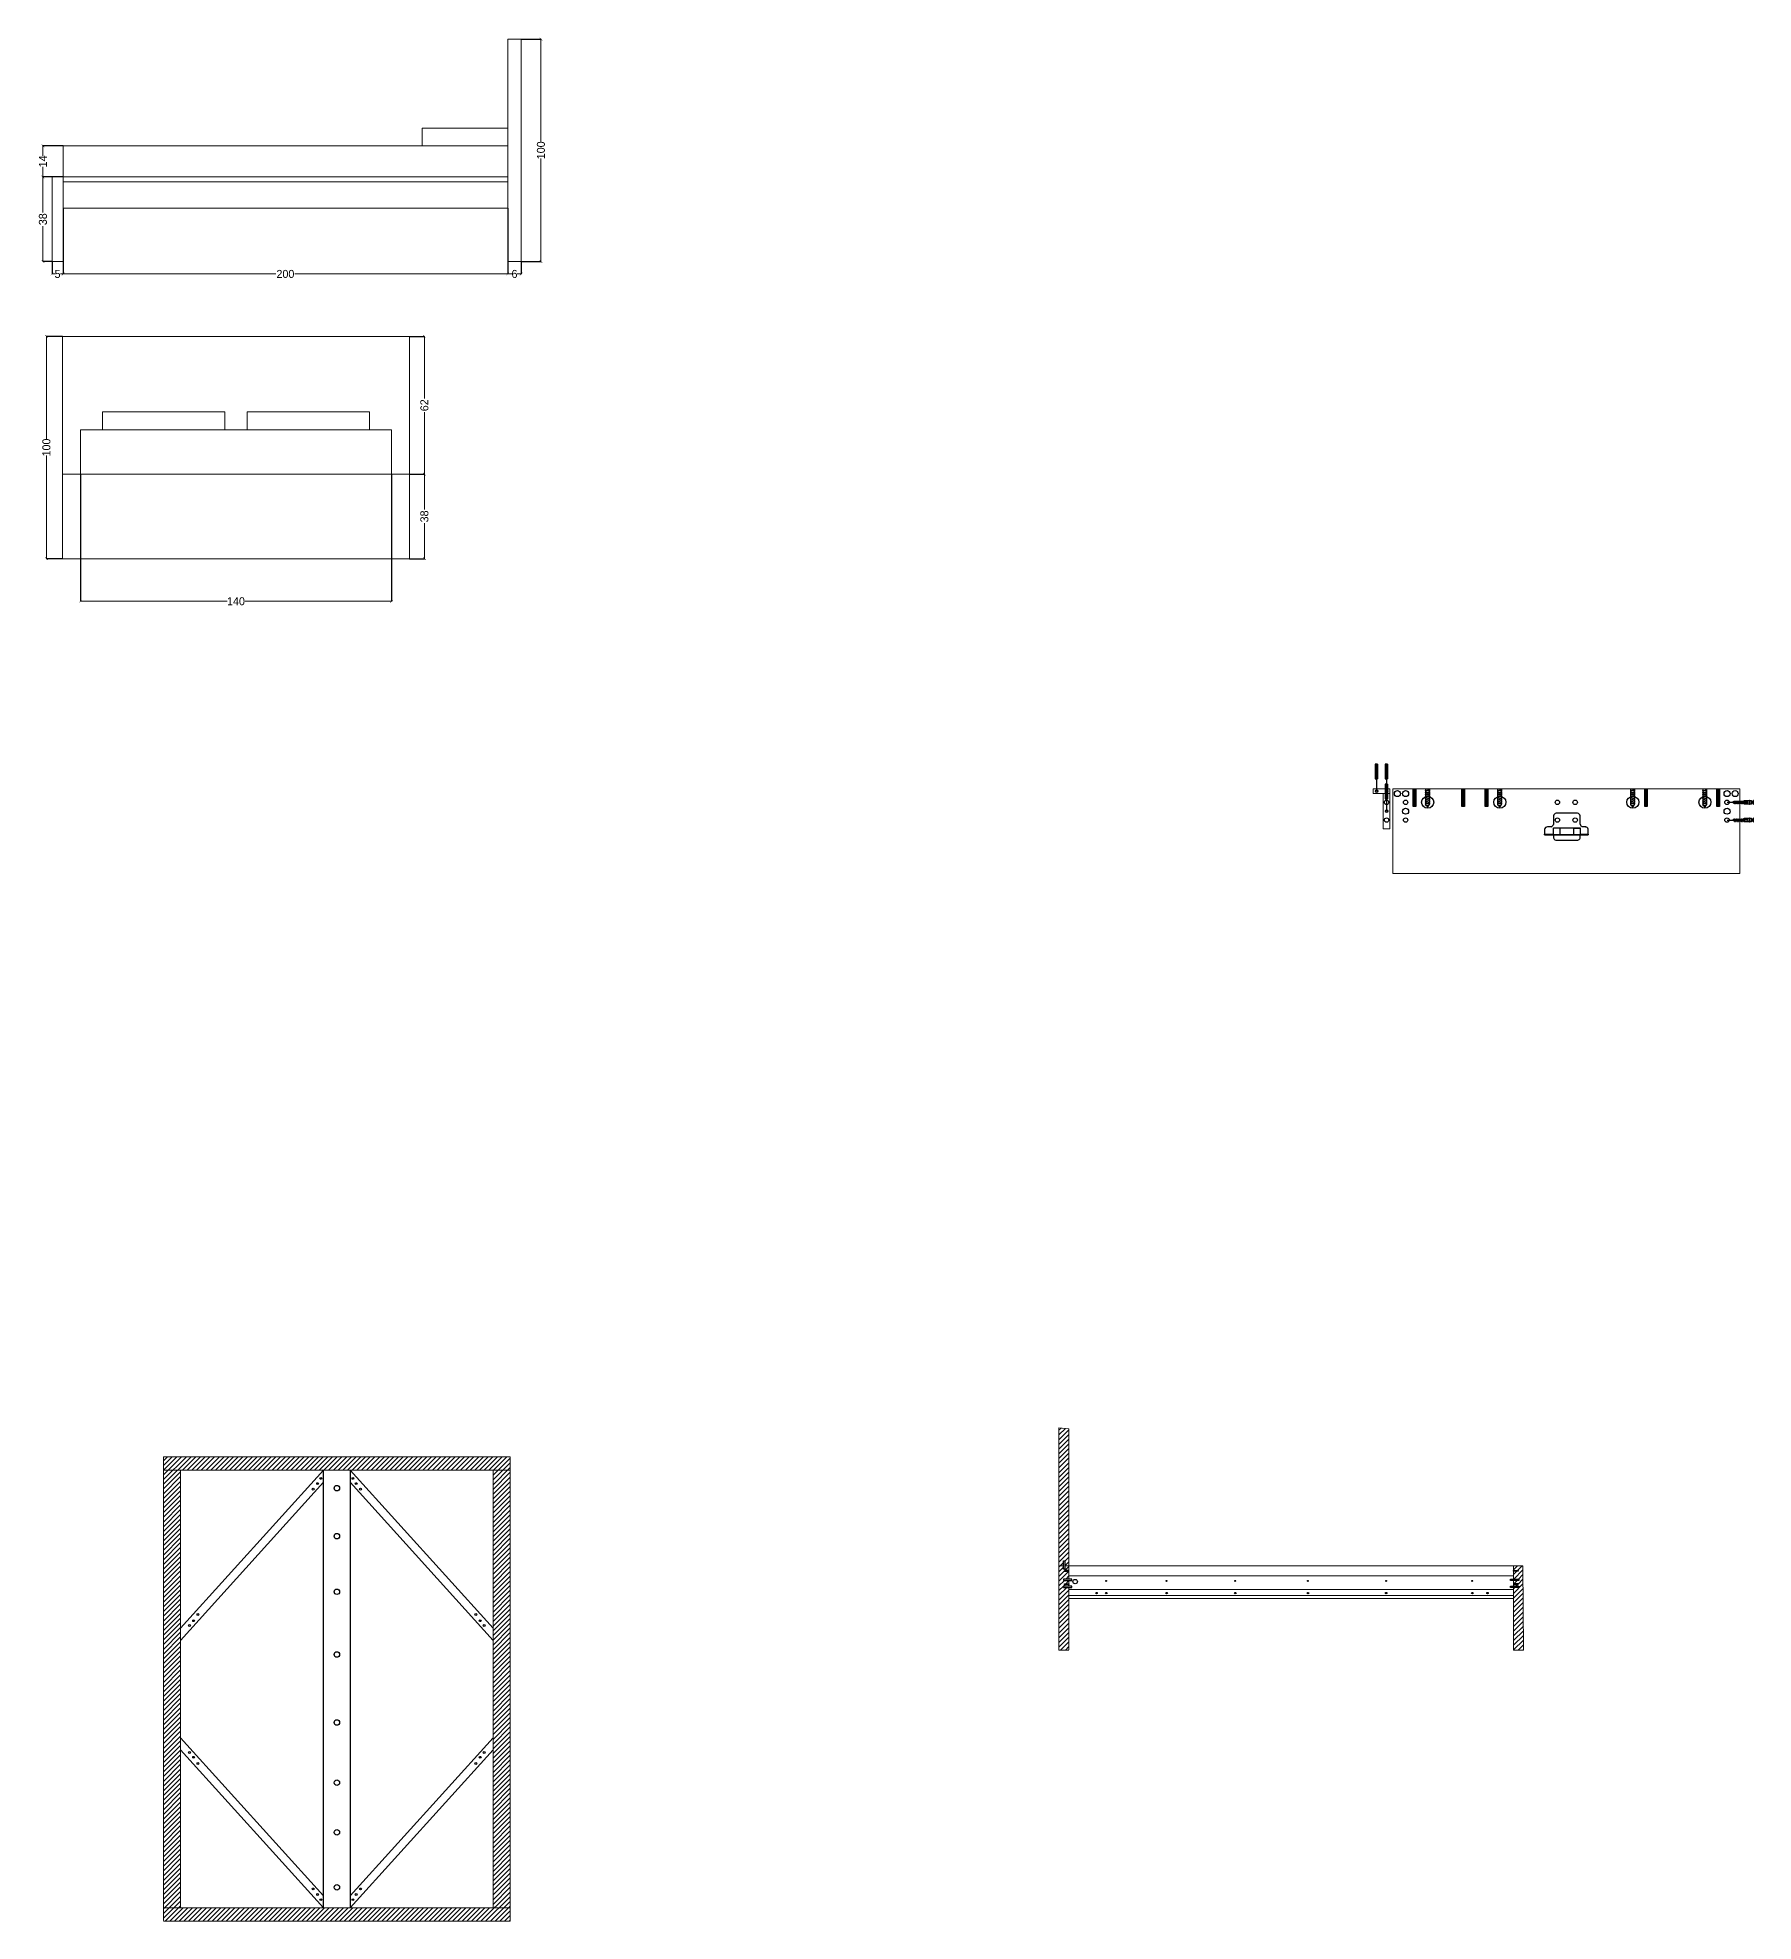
# Model space of a CAD drawing. Header units: inches. Extents: x 212 to 1886, y 195 to 1060.
# Drawn here: x 1114 to 1886, y 212 to 1060 of the extents above; entities that cross this region are included whole.
import ezdxf

# ---------------------------------------------------------------- set-up
doc = ezdxf.new("R2010")
doc.units = ezdxf.units.IN
doc.header["$MEASUREMENT"] = 0
doc.layers.get('DEFPOINTS').update_dxf_attribs({"color": 210})
for name, color, linetype, lineweight in [('A-FURN', 8, 'Continuous', 15), ('A-WALL-FULL', 7, 'Continuous', 18), ('Arredi', 3, 'Continuous', 30), ('G-ANNO-TEXT', 3, 'Continuous', 18), ('quota', 4, 'Continuous', 5)]:
    doc.layers.add(name, color=color, linetype=linetype, lineweight=lineweight)
doc.layers.get('0').off()
doc.dimstyles.new('quote', dxfattribs={"dimscale": 0.001, "dimtxt": 3600, "dimasz": 1200, "dimexe": 60, "dimexo": 40, "dimgap": 60, "dimtad": 0, "dimdec": 0, "dimzin": 0, "dimdsep": 46, "dimtxsty": 'Standard', "dimblk": 'ARCHTICK', "dimblk1": 'ARCHTICK', "dimblk2": 'ARCHTICK', "dimcen": 60, "dimclrd": 256, "dimclre": 256, "dimclrt": 256, "dimadec": 0, "dimazin": 0, "dimtfac": 1, "dimtdec": 0, "dimtmove": 1, "dimatfit": 3, "dimldrblk": 'ARCHTICK', "dimfxl": 1, "dimtolj": 1, "dimtzin": 0, "dimlwd": -1, "dimarcsym": 0})

# ---------------------------------------------------------------- blocks, each defined once
blk = doc.blocks.new('_ArchTick')
at = {"color": 0, "linetype": 'ByBlock', "const_width": 0.15}
blk.add_lwpolyline([(-0.5, -0.5), (0.5, 0.5)], dxfattribs=at)
blk = doc.blocks.new('*D41')
at = {"layer": 'DEFPOINTS', "color": 0, "transparency": 16777216}
for p in [(1133.09, 863.29), (1273.09, 863.29), (1273.09, 806.11)]:
    blk.add_point(p, dxfattribs=at)
at = {"layer": 'G-ANNO-TEXT', "lineweight": -2, "transparency": 16777216}
for p, q in [((1133.09, 863.25), (1133.09, 806.05)), ((1273.09, 863.25), (1273.09, 806.05))]:
    blk.add_line(p, q, dxfattribs=at)
at = {"layer": 'G-ANNO-TEXT', "transparency": 16777216}
for p, q in [((1133.09, 806.11), (1199.13, 806.11)), ((1273.09, 806.11), (1207.05, 806.11))]:
    blk.add_line(p, q, dxfattribs=at)
at = {"layer": 'G-ANNO-TEXT', "transparency": 16777216, "xscale": 1.2, "yscale": 1.2, "zscale": 1.2, "rotation": 180}
blk.add_blockref('_ArchTick', (1133.09, 806.11), dxfattribs=at)
at = {"layer": 'G-ANNO-TEXT', "transparency": 16777216, "xscale": 1.2, "yscale": 1.2, "zscale": 1.2}
blk.add_blockref('_ArchTick', (1273.09, 806.11), dxfattribs=at)
at = {"layer": 'G-ANNO-TEXT', "transparency": 16777216, "insert": (1203.09, 806.11), "char_height": 3.6, "attachment_point": 5}
blk.add_mtext('\\A1;140', dxfattribs=at)
blk = doc.blocks.new('*D45')
at = {"layer": 'DEFPOINTS', "color": 0, "transparency": 16777216}
for p in [(1120.32, 958.98), (1125.32, 958.98), (1125.32, 953.35)]:
    blk.add_point(p, dxfattribs=at)
at = {"layer": 'G-ANNO-TEXT', "lineweight": -2, "transparency": 16777216}
for p, q in [((1120.32, 958.94), (1120.32, 953.29)), ((1125.32, 958.94), (1125.32, 953.29))]:
    blk.add_line(p, q, dxfattribs=at)
at = {"layer": 'G-ANNO-TEXT', "transparency": 16777216}
for p, q in [((1120.32, 953.35), (1121.56, 953.35)), ((1125.32, 953.35), (1124.08, 953.35))]:
    blk.add_line(p, q, dxfattribs=at)
at = {"layer": 'G-ANNO-TEXT', "transparency": 16777216, "xscale": 1.2, "yscale": 1.2, "zscale": 1.2, "rotation": 180}
blk.add_blockref('_ArchTick', (1120.32, 953.35), dxfattribs=at)
at = {"layer": 'G-ANNO-TEXT', "transparency": 16777216, "xscale": 1.2, "yscale": 1.2, "zscale": 1.2}
blk.add_blockref('_ArchTick', (1125.32, 953.35), dxfattribs=at)
at = {"layer": 'G-ANNO-TEXT', "transparency": 16777216, "insert": (1122.82, 953.35), "char_height": 3.6, "attachment_point": 5}
blk.add_mtext('\\A1;5', dxfattribs=at)
blk = doc.blocks.new('*D46')
at = {"layer": 'DEFPOINTS', "color": 0, "transparency": 16777216}
for p in [(1125.32, 982.98), (1325.34, 982.98), (1325.34, 953.35)]:
    blk.add_point(p, dxfattribs=at)
at = {"layer": 'G-ANNO-TEXT', "lineweight": -2, "transparency": 16777216}
for p, q in [((1125.32, 982.94), (1125.32, 953.29)), ((1325.34, 982.94), (1325.34, 953.29))]:
    blk.add_line(p, q, dxfattribs=at)
at = {"layer": 'G-ANNO-TEXT', "transparency": 16777216}
for p, q in [((1125.32, 953.35), (1221.07, 953.35)), ((1325.34, 953.35), (1229.59, 953.35))]:
    blk.add_line(p, q, dxfattribs=at)
at = {"layer": 'G-ANNO-TEXT', "transparency": 16777216, "xscale": 1.2, "yscale": 1.2, "zscale": 1.2, "rotation": 180}
blk.add_blockref('_ArchTick', (1125.32, 953.35), dxfattribs=at)
at = {"layer": 'G-ANNO-TEXT', "transparency": 16777216, "xscale": 1.2, "yscale": 1.2, "zscale": 1.2}
blk.add_blockref('_ArchTick', (1325.34, 953.35), dxfattribs=at)
at = {"layer": 'G-ANNO-TEXT', "transparency": 16777216, "insert": (1225.33, 953.35), "char_height": 3.6, "attachment_point": 5}
blk.add_mtext('\\A1;200', dxfattribs=at)
blk = doc.blocks.new('*D47')
at = {"layer": 'DEFPOINTS', "color": 0, "transparency": 16777216}
for p in [(1325.34, 958.98), (1331.45, 958.98), (1331.45, 953.35)]:
    blk.add_point(p, dxfattribs=at)
at = {"layer": 'G-ANNO-TEXT', "lineweight": -2, "transparency": 16777216}
for p, q in [((1325.34, 958.94), (1325.34, 953.29)), ((1331.45, 958.94), (1331.45, 953.29))]:
    blk.add_line(p, q, dxfattribs=at)
at = {"layer": 'G-ANNO-TEXT', "transparency": 16777216}
for p, q in [((1325.34, 953.35), (1327.13, 953.35)), ((1331.45, 953.35), (1329.65, 953.35))]:
    blk.add_line(p, q, dxfattribs=at)
at = {"layer": 'G-ANNO-TEXT', "transparency": 16777216, "xscale": 1.2, "yscale": 1.2, "zscale": 1.2, "rotation": 180}
blk.add_blockref('_ArchTick', (1325.34, 953.35), dxfattribs=at)
at = {"layer": 'G-ANNO-TEXT', "transparency": 16777216, "xscale": 1.2, "yscale": 1.2, "zscale": 1.2}
blk.add_blockref('_ArchTick', (1331.45, 953.35), dxfattribs=at)
at = {"layer": 'G-ANNO-TEXT', "transparency": 16777216, "insert": (1328.39, 953.35), "char_height": 3.6, "attachment_point": 5}
blk.add_mtext('\\A1;6', dxfattribs=at)
blk = doc.blocks.new('*D60')
at = {"layer": 'DEFPOINTS', "color": 0, "transparency": 16777216}
for p in [(1281.09, 925.29), (1281.09, 863.29), (1287.86, 863.29)]:
    blk.add_point(p, dxfattribs=at)
at = {"layer": 'G-ANNO-TEXT', "lineweight": -2, "transparency": 16777216}
for p, q in [((1281.13, 925.29), (1287.92, 925.29)), ((1281.13, 863.29), (1287.92, 863.29))]:
    blk.add_line(p, q, dxfattribs=at)
at = {"layer": 'G-ANNO-TEXT', "transparency": 16777216}
for p, q in [((1287.86, 925.29), (1287.86, 897.35)), ((1287.86, 863.29), (1287.86, 891.23))]:
    blk.add_line(p, q, dxfattribs=at)
at = {"layer": 'G-ANNO-TEXT', "transparency": 16777216, "xscale": 1.2, "yscale": 1.2, "zscale": 1.2}
for p, rotation in [((1287.86, 925.29), 90), ((1287.86, 863.29), 270)]:
    blk.add_blockref('_ArchTick', p, dxfattribs=dict(at, rotation=rotation))
at = {"layer": 'G-ANNO-TEXT', "transparency": 16777216, "insert": (1287.86, 894.29), "char_height": 3.6, "attachment_point": 5, "rotation": 90}
blk.add_mtext('\\A1;62', dxfattribs=at)
blk = doc.blocks.new('*D61')
at = {"layer": 'DEFPOINTS', "color": 0, "transparency": 16777216}
for p in [(1281.09, 863.29), (1281.09, 825.29), (1287.86, 825.29)]:
    blk.add_point(p, dxfattribs=at)
at = {"layer": 'G-ANNO-TEXT', "lineweight": -2, "transparency": 16777216}
for p, q in [((1281.13, 863.29), (1287.92, 863.29)), ((1281.13, 825.29), (1287.92, 825.29))]:
    blk.add_line(p, q, dxfattribs=at)
at = {"layer": 'G-ANNO-TEXT', "transparency": 16777216}
for p, q in [((1287.86, 863.29), (1287.86, 847.35)), ((1287.86, 825.29), (1287.86, 841.23))]:
    blk.add_line(p, q, dxfattribs=at)
at = {"layer": 'G-ANNO-TEXT', "transparency": 16777216, "xscale": 1.2, "yscale": 1.2, "zscale": 1.2}
for p, rotation in [((1287.86, 863.29), 90), ((1287.86, 825.29), 270)]:
    blk.add_blockref('_ArchTick', p, dxfattribs=dict(at, rotation=rotation))
at = {"layer": 'G-ANNO-TEXT', "transparency": 16777216, "insert": (1287.86, 844.29), "char_height": 3.6, "attachment_point": 5, "rotation": 90}
blk.add_mtext('\\A1;38', dxfattribs=at)
blk = doc.blocks.new('*D62')
at = {"layer": 'DEFPOINTS', "color": 0, "transparency": 16777216}
for p in [(1331.45, 1058.98), (1331.45, 958.98), (1340.28, 958.98)]:
    blk.add_point(p, dxfattribs=at)
at = {"layer": 'G-ANNO-TEXT', "lineweight": -2, "transparency": 16777216}
for p, q in [((1331.49, 1058.98), (1340.34, 1058.98)), ((1331.49, 958.98), (1340.34, 958.98))]:
    blk.add_line(p, q, dxfattribs=at)
at = {"layer": 'G-ANNO-TEXT', "transparency": 16777216}
for p, q in [((1340.28, 1058.98), (1340.28, 1012.64)), ((1340.28, 958.98), (1340.28, 1005.32))]:
    blk.add_line(p, q, dxfattribs=at)
at = {"layer": 'G-ANNO-TEXT', "transparency": 16777216, "xscale": 1.2, "yscale": 1.2, "zscale": 1.2}
for p, rotation in [((1340.28, 1058.98), 90), ((1340.28, 958.98), 270)]:
    blk.add_blockref('_ArchTick', p, dxfattribs=dict(at, rotation=rotation))
at = {"layer": 'G-ANNO-TEXT', "transparency": 16777216, "insert": (1340.28, 1008.98), "char_height": 3.6, "attachment_point": 5, "rotation": 90}
blk.add_mtext('\\A1;100', dxfattribs=at)
blk = doc.blocks.new('*D63')
at = {"layer": 'DEFPOINTS', "color": 0, "transparency": 16777216}
for p in [(1125.09, 925.29), (1117.81, 825.29), (1125.09, 825.29)]:
    blk.add_point(p, dxfattribs=at)
at = {"layer": 'G-ANNO-TEXT', "lineweight": -2, "transparency": 16777216}
for p, q in [((1125.05, 925.29), (1117.75, 925.29)), ((1125.05, 825.29), (1117.75, 825.29))]:
    blk.add_line(p, q, dxfattribs=at)
at = {"layer": 'G-ANNO-TEXT', "transparency": 16777216}
for p, q in [((1117.81, 925.29), (1117.81, 878.95)), ((1117.81, 825.29), (1117.81, 871.63))]:
    blk.add_line(p, q, dxfattribs=at)
at = {"layer": 'G-ANNO-TEXT', "transparency": 16777216, "xscale": 1.2, "yscale": 1.2, "zscale": 1.2}
for p, rotation in [((1117.81, 925.29), 90), ((1117.81, 825.29), 270)]:
    blk.add_blockref('_ArchTick', p, dxfattribs=dict(at, rotation=rotation))
at = {"layer": 'G-ANNO-TEXT', "transparency": 16777216, "insert": (1117.81, 875.29), "char_height": 3.6, "attachment_point": 5, "rotation": 90}
blk.add_mtext('\\A1;100', dxfattribs=at)
blk = doc.blocks.new('*D64')
at = {"layer": 'DEFPOINTS', "color": 0, "transparency": 16777216}
for p in [(1120.32, 996.98), (1116.23, 958.98), (1120.32, 958.98)]:
    blk.add_point(p, dxfattribs=at)
at = {"layer": 'G-ANNO-TEXT', "lineweight": -2, "transparency": 16777216}
for p, q in [((1120.28, 996.98), (1116.17, 996.98)), ((1120.28, 958.98), (1116.17, 958.98))]:
    blk.add_line(p, q, dxfattribs=at)
at = {"layer": 'G-ANNO-TEXT', "transparency": 16777216}
for p, q in [((1116.23, 996.98), (1116.23, 981.04)), ((1116.23, 958.98), (1116.23, 974.92))]:
    blk.add_line(p, q, dxfattribs=at)
at = {"layer": 'G-ANNO-TEXT', "transparency": 16777216, "xscale": 1.2, "yscale": 1.2, "zscale": 1.2}
for p, rotation in [((1116.23, 996.98), 90), ((1116.23, 958.98), 270)]:
    blk.add_blockref('_ArchTick', p, dxfattribs=dict(at, rotation=rotation))
at = {"layer": 'G-ANNO-TEXT', "transparency": 16777216, "insert": (1116.23, 977.98), "char_height": 3.6, "attachment_point": 5, "rotation": 90}
blk.add_mtext('\\A1;38', dxfattribs=at)
blk = doc.blocks.new('*D65')
at = {"layer": 'DEFPOINTS', "color": 0, "transparency": 16777216}
for p in [(1125.32, 1010.98), (1116.23, 996.98), (1125.32, 996.98)]:
    blk.add_point(p, dxfattribs=at)
at = {"layer": 'G-ANNO-TEXT', "lineweight": -2, "transparency": 16777216}
for p, q in [((1125.28, 1010.98), (1116.17, 1010.98)), ((1125.28, 996.98), (1116.17, 996.98))]:
    blk.add_line(p, q, dxfattribs=at)
at = {"layer": 'G-ANNO-TEXT', "transparency": 16777216}
for p, q in [((1116.23, 1010.98), (1116.23, 1006.44)), ((1116.23, 996.98), (1116.23, 1001.52))]:
    blk.add_line(p, q, dxfattribs=at)
at = {"layer": 'G-ANNO-TEXT', "transparency": 16777216, "xscale": 1.2, "yscale": 1.2, "zscale": 1.2}
for p, rotation in [((1116.23, 1010.98), 90), ((1116.23, 996.98), 270)]:
    blk.add_blockref('_ArchTick', p, dxfattribs=dict(at, rotation=rotation))
at = {"layer": 'G-ANNO-TEXT', "transparency": 16777216, "insert": (1116.23, 1003.98), "char_height": 3.6, "attachment_point": 5, "rotation": 90}
blk.add_mtext('\\A1;14', dxfattribs=at)

msp = doc.modelspace()

# ---------------------------------------------------------------- hatches: boundary and pattern name
at = {"layer": 'quota'}
h = msp.add_hatch(dxfattribs=at)
h.set_pattern_fill('ANSI31', color=256, scale=12)
h.set_pattern_definition([(45, (106.6826, 146.0185), (-1.0606602, 1.0606602), [])])
h.paths.add_polyline_path([(1577.85, 433.87), (1573.35, 434.28), (1573.35, 372.28), (1575.37, 372.28), (1575.37, 374.5), (1576, 374.5), (1576, 372.28), (1577.85, 372.28)])
h.paths.add_polyline_path([(1577.85, 361.54), (1577.85, 362.53), (1575.39, 362.53), (1575.39, 363.15), (1577.85, 363.15), (1577.85, 363.88), (1575.79, 363.88), (1575.79, 364.18), (1577.85, 364.18), (1577.85, 365.68), (1575.41, 365.68), (1575.41, 366.3), (1577.85, 366.3), (1577.85, 369.83), (1575.8, 369.83), (1575.84, 370.13), (1577.85, 370.13), (1577.85, 372.28), (1576, 372.28), (1576, 370.78), (1575.37, 370.78), (1575.37, 372.28), (1573.35, 372.28), (1573.35, 334.28), (1577.85, 334.28)])
h.paths.add_polyline_path([(1782.04, 372.28), (1777.85, 372.28), (1777.85, 370.13), (1779.89, 370.13), (1779.9, 369.83), (1777.85, 369.83), (1777.85, 366.3), (1780.27, 366.3), (1780.27, 365.68), (1777.85, 365.68), (1777.85, 364.18), (1779.9, 364.18), (1779.9, 363.88), (1777.85, 363.88), (1777.85, 363.15), (1780.27, 363.15), (1780.27, 362.53), (1777.85, 362.53), (1777.85, 334.28), (1782.35, 334.28)])
h = msp.add_hatch(dxfattribs=at)
h.set_pattern_fill('ANSI31', color=256, scale=12)
h.paths.add_polyline_path([(1178.16, 415.33), (1170.48, 415.33), (1170.48, 218.33), (1178.16, 218.33)])
h.paths.add_polyline_path([(1326.48, 421.33), (1170.48, 421.33), (1170.48, 415.33), (1326.48, 415.33)])
h.paths.add_polyline_path([(1326.48, 415.33), (1318.79, 415.33), (1318.79, 218.33), (1326.48, 218.33)])
h.paths.add_polyline_path([(1326.48, 218.33), (1170.48, 218.33), (1170.48, 212.33), (1326.48, 212.33)])

# ---------------------------------------------------------------- linework, layer by layer
at = {"layer": 'A-FURN'}
for p, q in [((1325.34, 958.98), (1325.34, 1058.98)), ((1325.34, 1058.98), (1331.45, 1058.98)), ((1331.45, 1058.98), (1331.45, 958.98)), ((1325.42, 1018.98), (1286.92, 1018.98)), ((1286.92, 1018.98), (1286.92, 1010.98)), ((1325.42, 1018.98), (1325.42, 1018.98)), ((1325.45, 1018.98), (1325.45, 1018.98)), ((1125.32, 996.98), (1125.32, 1010.98)), ((1125.32, 1010.98), (1325.32, 1010.98)), ((1120.32, 996.98), (1120.32, 958.98)), ((1120.32, 996.98), (1128.42, 996.98)), ((1120.32, 996.98), (1125.32, 996.98)), ((1125.32, 996.98), (1125.32, 958.98)), ((1125.32, 996.98), (1125.32, 982.98)), ((1125.32, 996.98), (1125.32, 996.96)), ((1125.32, 996.96), (1125.32, 996.76)), ((1125.32, 996.76), (1125.32, 994.76)), ((1125.32, 994.76), (1325.32, 994.76)), ((1325.32, 996.98), (1128.42, 996.98)), ((1125.32, 982.98), (1325.32, 982.98)), ((1120.32, 958.98), (1125.32, 958.98)), ((1325.34, 958.98), (1331.45, 958.98)), ((1125.09, 825.29), (1125.09, 925.29)), ((1125.09, 925.29), (1281.09, 925.29)), ((1281.09, 925.29), (1281.09, 825.29)), ((1143.09, 883.29), (1143.09, 891.29)), ((1143.09, 891.29), (1198.09, 891.29)), ((1198.09, 891.29), (1198.09, 883.29)), ((1208.09, 891.29), (1208.09, 883.29)), ((1208.09, 891.29), (1263.09, 891.29)), ((1263.09, 883.29), (1263.09, 891.29)), ((1133.09, 863.29), (1133.09, 883.29)), ((1133.09, 883.29), (1273.09, 883.29)), ((1273.09, 883.29), (1273.09, 863.29)), ((1125.09, 863.29), (1281.09, 863.29)), ((1281.09, 825.29), (1125.09, 825.29))]:
    msp.add_line(p, q, dxfattribs=at)
at = {"layer": 'A-WALL-FULL'}
for p, q in [((1714.73, 719.7), (1714.73, 721.7)), ((1714.73, 721.7), (1722.23, 721.7)), ((1714.73, 721.7), (1714.73, 720.7)), ((1722.23, 721.7), (1722.23, 703.7)), ((1722.23, 721.7), (1722.23, 720.7)), ((1723.59, 721.7), (1879.59, 721.7)), ((1723.59, 721.7), (1723.59, 683.7)), ((1879.59, 721.7), (1879.59, 683.7)), ((1719.23, 719.7), (1714.73, 719.7)), ((1719.23, 703.7), (1719.23, 719.7)), ((1719.23, 719.7), (1722.23, 719.7)), ((1722.23, 703.7), (1719.23, 703.7)), ((1722.23, 703.7), (1720.73, 703.7)), ((1879.59, 683.7), (1723.59, 683.7)), ((1573.35, 334.28), (1573.35, 434.28)), ((1573.35, 434.28), (1577.85, 433.87)), ((1577.85, 433.87), (1577.85, 367.78)), ((1170.48, 421.33), (1326.48, 421.33)), ((1170.48, 212.72), (1170.48, 421.33)), ((1170.48, 421.33), (1170.48, 415.33)), ((1170.48, 415.33), (1326.48, 415.33)), ((1178.16, 415.33), (1178.16, 218.33)), ((1318.79, 218.76), (1318.79, 415.33)), ((1326.48, 421.33), (1326.48, 212.33)), ((1575.37, 372.28), (1573.35, 372.28)), ((1577.85, 372.28), (1576, 372.28)), ((1777.85, 372.28), (1782.04, 372.28)), ((1777.85, 366.3), (1777.85, 372.28)), ((1777.85, 363.15), (1777.85, 365.68)), ((1782.04, 372.28), (1782.35, 334.28)), ((1577.85, 361.54), (1577.85, 334.42)), ((1777.85, 334.28), (1777.85, 362.53)), ((1577.71, 334.28), (1573.35, 334.28)), ((1782.35, 334.28), (1777.85, 334.28)), ((1326.32, 218.33), (1170.48, 218.33)), ((1326.48, 212.33), (1170.48, 212.33))]:
    msp.add_line(p, q, dxfattribs=at)
at = {"layer": 'A-WALL-FULL', "color": 0}
for points in [[(1577.85, 367.78), (1777.85, 367.78), (1777.85, 372.28), (1577.85, 372.28)], [(1777.85, 357.48), (1577.85, 357.48), (1577.85, 361.54), (1777.85, 361.54)], [(1777.85, 357.48), (1577.85, 357.48), (1577.85, 358.84), (1777.85, 358.84)]]:
    msp.add_lwpolyline(points, close=True, dxfattribs=at)
for points in [[(1577.85, 366.3), (1577.85, 372.28), (1777.85, 372.28), (1777.85, 366.3)], [(1577.85, 363.15), (1577.85, 365.68)], [(1777.85, 365.68), (1777.85, 363.15)], [(1777.85, 362.53), (1777.85, 357.48), (1577.85, 357.48), (1577.85, 362.53)]]:
    msp.add_lwpolyline(points, dxfattribs=at)
at = {"layer": 'Arredi', "color": 2}
for p, q in [((1715.61, 732.83), (1715.61, 726.25)), ((1715.83, 732.83), (1715.83, 726.25)), ((1716.01, 732.83), (1716.01, 726.25)), ((1716.17, 732.83), (1716.17, 726.25)), ((1716.36, 732.83), (1716.36, 726.25)), ((1716.59, 732.83), (1716.59, 726.25)), ((1721.09, 732.89), (1720.11, 732.89)), ((1720.11, 732.89), (1720.11, 726.31)), ((1720.11, 732.89), (1720.11, 726.31)), ((1720.33, 732.89), (1720.33, 726.31)), ((1720.51, 732.89), (1720.51, 726.31)), ((1720.67, 732.89), (1720.67, 726.31)), ((1720.86, 732.89), (1720.86, 726.31)), ((1721.09, 726.31), (1721.09, 732.89)), ((1721.09, 732.89), (1721.09, 726.31)), ((1716.23, 726.17), (1716.23, 720.7)), ((1720.11, 726.31), (1721.09, 726.31)), ((1720.11, 723.83), (1720.11, 717.25)), ((1720.33, 723.83), (1720.33, 717.25)), ((1720.51, 723.83), (1720.51, 717.25)), ((1720.67, 723.83), (1720.67, 717.25)), ((1720.73, 726.31), (1720.73, 720.7)), ((1720.86, 723.83), (1720.86, 717.25)), ((1721.09, 723.83), (1721.09, 717.25)), ((1732.69, 713.75), (1732.69, 721.7)), ((1732.69, 721.7), (1733.87, 721.7)), ((1732.69, 721.7), (1732.69, 713.75)), ((1732.98, 721.7), (1732.98, 713.75)), ((1733.2, 721.7), (1733.2, 713.75)), ((1733.4, 721.7), (1733.4, 713.75)), ((1733.61, 721.7), (1733.61, 713.75)), ((1733.87, 721.7), (1733.87, 713.75)), ((1733.87, 721.7), (1733.87, 713.75)), ((1754.59, 713.75), (1754.59, 721.7)), ((1754.59, 721.7), (1755.77, 721.7)), ((1754.59, 721.7), (1754.59, 713.75)), ((1754.87, 721.7), (1754.87, 713.75)), ((1755.09, 721.7), (1755.09, 713.75)), ((1755.29, 721.7), (1755.29, 713.75)), ((1755.51, 721.7), (1755.51, 713.75)), ((1755.77, 721.7), (1755.77, 713.75)), ((1755.77, 721.7), (1755.77, 713.75)), ((1765.15, 713.75), (1765.15, 721.7)), ((1765.15, 721.7), (1766.32, 721.7)), ((1765.15, 721.7), (1765.15, 713.75)), ((1765.43, 721.7), (1765.43, 713.75)), ((1765.65, 721.7), (1765.65, 713.75)), ((1765.85, 721.7), (1765.85, 713.75)), ((1766.07, 721.7), (1766.07, 713.75)), ((1766.32, 721.7), (1766.32, 713.75)), ((1766.32, 721.7), (1766.32, 713.75)), ((1836.86, 713.75), (1836.86, 721.7)), ((1836.86, 721.7), (1838.04, 721.7)), ((1836.86, 721.7), (1836.86, 713.75)), ((1837.15, 721.7), (1837.15, 713.75)), ((1837.37, 721.7), (1837.37, 713.75)), ((1837.57, 721.7), (1837.57, 713.75)), ((1837.78, 721.7), (1837.78, 713.75)), ((1838.04, 721.7), (1838.04, 713.75)), ((1838.04, 721.7), (1838.04, 713.75)), ((1869.32, 713.75), (1869.32, 721.7)), ((1869.32, 721.7), (1870.49, 721.7)), ((1869.32, 721.7), (1869.32, 713.75)), ((1869.6, 721.7), (1869.6, 713.75)), ((1869.82, 721.7), (1869.82, 713.75)), ((1870.02, 721.7), (1870.02, 713.75)), ((1870.24, 721.7), (1870.24, 713.75)), ((1870.49, 721.7), (1870.49, 713.75)), ((1870.49, 721.7), (1870.49, 713.75)), ((1720.73, 717.17), (1720.73, 711.7)), ((1733.87, 713.75), (1732.69, 713.75)), ((1755.77, 713.75), (1754.59, 713.75)), ((1766.32, 713.75), (1765.15, 713.75)), ((1838.04, 713.75), (1836.86, 713.75)), ((1870.49, 713.75), (1869.32, 713.75)), ((1873.91, 715.7), (1876.4, 715.7)), ((1873.91, 707.7), (1876.4, 707.7)), ((1242.45, 415.33), (1178.16, 344.15)), ((1242.45, 218.33), (1242.45, 415.33)), ((1254.51, 415.33), (1254.51, 218.33)), ((1254.51, 415.33), (1318.79, 344.15)), ((1242.45, 409.92), (1178.16, 338.72)), ((1254.51, 409.92), (1318.79, 338.72)), ((1575.37, 374.5), (1576, 374.5)), ((1575.37, 370.78), (1575.37, 374.5)), ((1576, 374.5), (1576, 370.78)), ((1576, 370.78), (1575.37, 370.78)), ((1575.41, 366.27), (1575.41, 365.68)), ((1575.41, 365.68), (1579.12, 365.68)), ((1579.12, 366.3), (1575.44, 366.3)), ((1575.84, 370.13), (1575.8, 369.83)), ((1575.8, 369.83), (1577.85, 369.83)), ((1577.85, 370.13), (1575.84, 370.13)), ((1579.12, 365.68), (1579.12, 366.3)), ((1776.54, 365.68), (1776.54, 366.3)), ((1776.54, 366.3), (1780.27, 366.3)), ((1780.27, 365.68), (1776.54, 365.68)), ((1777.85, 370.13), (1779.89, 370.13)), ((1779.9, 369.83), (1777.87, 369.83)), ((1779.89, 370.13), (1779.9, 369.83)), ((1780.27, 366.3), (1780.27, 365.68)), ((1575.39, 363.15), (1575.39, 362.53)), ((1579.1, 363.15), (1575.39, 363.15)), ((1575.39, 362.53), (1579.1, 362.53)), ((1575.79, 364.18), (1577.84, 364.18)), ((1575.79, 363.88), (1575.79, 364.18)), ((1577.84, 363.88), (1575.79, 363.88)), ((1579.1, 362.53), (1579.1, 363.15)), ((1776.54, 362.53), (1776.54, 363.15)), ((1776.54, 363.15), (1780.27, 363.15)), ((1780.27, 362.53), (1776.54, 362.53)), ((1779.9, 364.18), (1777.85, 364.18)), ((1777.85, 363.88), (1779.9, 363.88)), ((1779.9, 363.88), (1779.9, 364.18)), ((1780.27, 363.15), (1780.27, 362.53)), ((1242.45, 223.74), (1178.16, 294.94)), ((1242.45, 218.33), (1178.16, 289.51)), ((1254.51, 223.74), (1318.79, 294.94)), ((1254.51, 218.33), (1318.79, 289.51))]:
    msp.add_line(p, q, dxfattribs=at)
at = {"layer": 'Arredi', "color": 2, "linetype": 'Continuous'}
for p, q in [((1738.3, 720.86), (1738.3, 721.04)), ((1740.05, 721.49), (1740.05, 721.7)), ((1740.05, 720.4), (1740.05, 720.68)), ((1770.75, 720.86), (1770.75, 721.04)), ((1772.51, 721.49), (1772.51, 721.7)), ((1772.51, 720.4), (1772.51, 720.68)), ((1830.59, 720.86), (1830.59, 721.04)), ((1832.34, 721.49), (1832.34, 721.7)), ((1832.34, 720.4), (1832.34, 720.68)), ((1863.04, 720.86), (1863.04, 721.04)), ((1863.13, 721.03), (1863.13, 721.7)), ((1864.71, 721.7), (1864.71, 721.67)), ((1864.8, 721.49), (1864.8, 721.7)), ((1864.8, 720.4), (1864.8, 720.68)), ((1738.3, 719.93), (1738.3, 720.11)), ((1738.3, 719.06), (1738.3, 719.24)), ((1738.3, 718.07), (1738.3, 718.25)), ((1738.3, 717.2), (1738.3, 717.37)), ((1738.3, 716.21), (1738.3, 716.38)), ((1738.3, 715.37), (1738.3, 715.53)), ((1738.3, 714.37), (1738.3, 714.54)), ((1738.39, 714.75), (1738.53, 714.48)), ((1738.64, 714.28), (1739.13, 713.36)), ((1739.13, 713.36), (1739.79, 714.45)), ((1740.05, 719.53), (1740.05, 719.81)), ((1740.05, 718.58), (1740.05, 718.87)), ((1740.05, 717.51), (1740.05, 717.78)), ((1740.05, 716.56), (1740.05, 716.83)), ((1740.05, 715.57), (1740.05, 715.82)), ((1740.05, 714.61), (1740.05, 714.87)), ((1770.75, 719.93), (1770.75, 720.11)), ((1770.75, 719.06), (1770.75, 719.24)), ((1770.75, 718.07), (1770.75, 718.25)), ((1770.75, 717.2), (1770.75, 717.37)), ((1770.75, 716.21), (1770.75, 716.38)), ((1770.75, 715.37), (1770.75, 715.53)), ((1770.75, 714.37), (1770.75, 714.54)), ((1770.84, 714.75), (1770.99, 714.48)), ((1771.09, 714.28), (1771.58, 713.36)), ((1771.58, 713.36), (1772.24, 714.45)), ((1772.51, 719.53), (1772.51, 719.81)), ((1772.51, 718.58), (1772.51, 718.87)), ((1772.51, 717.51), (1772.51, 717.78)), ((1772.51, 716.56), (1772.51, 716.83)), ((1772.51, 715.57), (1772.51, 715.82)), ((1772.51, 714.61), (1772.51, 714.87)), ((1830.59, 719.93), (1830.59, 720.11)), ((1830.59, 719.06), (1830.59, 719.24)), ((1830.59, 718.07), (1830.59, 718.25)), ((1830.59, 717.2), (1830.59, 717.37)), ((1830.59, 716.21), (1830.59, 716.38)), ((1830.59, 715.37), (1830.59, 715.53)), ((1830.59, 714.37), (1830.59, 714.54)), ((1830.68, 714.75), (1830.82, 714.48)), ((1830.93, 714.28), (1831.41, 713.36)), ((1831.41, 713.36), (1832.08, 714.45)), ((1832.34, 719.53), (1832.34, 719.81)), ((1832.34, 718.58), (1832.34, 718.87)), ((1832.34, 717.51), (1832.34, 717.78)), ((1832.34, 716.56), (1832.34, 716.83)), ((1832.34, 715.57), (1832.34, 715.82)), ((1832.34, 714.61), (1832.34, 714.87)), ((1863.04, 719.93), (1863.04, 720.11)), ((1863.04, 719.06), (1863.04, 719.24)), ((1863.04, 718.07), (1863.04, 718.25)), ((1863.04, 717.2), (1863.04, 717.37)), ((1863.04, 716.21), (1863.04, 716.38)), ((1863.04, 715.37), (1863.04, 715.53)), ((1863.04, 714.37), (1863.04, 714.54)), ((1863.13, 714.75), (1863.27, 714.48)), ((1863.38, 714.28), (1863.87, 713.36)), ((1863.87, 713.36), (1864.53, 714.45)), ((1864.8, 719.53), (1864.8, 719.81)), ((1864.8, 718.58), (1864.8, 718.87)), ((1864.8, 717.51), (1864.8, 717.78)), ((1864.8, 716.56), (1864.8, 716.83)), ((1864.8, 715.57), (1864.8, 715.82)), ((1864.8, 714.61), (1864.8, 714.87)), ((1876.97, 716), (1876.4, 715.7)), ((1876.4, 715.7), (1877.07, 715.29)), ((1877.03, 716.21), (1877.13, 716.21)), ((1877.26, 716.15), (1877.09, 716.07)), ((1877.17, 715.13), (1877.33, 715.13)), ((1877.64, 716.21), (1877.74, 716.21)), ((1877.76, 715.13), (1877.92, 715.13)), ((1878.16, 716.21), (1878.27, 716.21)), ((1878.38, 715.13), (1878.54, 715.13)), ((1878.77, 716.21), (1878.88, 716.21)), ((1878.97, 715.13), (1879.13, 715.13)), ((1879.31, 716.21), (1879.42, 716.21)), ((1879.63, 715.13), (1879.8, 715.13)), ((1879.92, 716.21), (1880.03, 716.21)), ((1880.21, 715.13), (1880.38, 715.13)), ((1880.46, 716.21), (1880.57, 716.21)), ((1880.75, 715.13), (1880.92, 715.13)), ((1881.03, 716.21), (1881.14, 716.21)), ((1881.42, 715.13), (1881.55, 715.13)), ((1881.55, 715.03), (1881.55, 715.03)), ((1876.97, 708), (1876.4, 707.7)), ((1876.4, 707.7), (1877.07, 707.29)), ((1877.03, 708.21), (1877.13, 708.21)), ((1877.26, 708.15), (1877.09, 708.07)), ((1877.17, 707.13), (1877.33, 707.13)), ((1877.64, 708.21), (1877.74, 708.21)), ((1877.76, 707.13), (1877.92, 707.13)), ((1878.16, 708.21), (1878.27, 708.21)), ((1878.38, 707.13), (1878.54, 707.13)), ((1878.77, 708.21), (1878.88, 708.21)), ((1878.97, 707.13), (1879.13, 707.13)), ((1879.31, 708.21), (1879.42, 708.21)), ((1879.63, 707.13), (1879.8, 707.13)), ((1879.92, 708.21), (1880.03, 708.21)), ((1880.21, 707.13), (1880.38, 707.13)), ((1880.46, 708.21), (1880.57, 708.21)), ((1880.75, 707.13), (1880.92, 707.13)), ((1881.03, 708.21), (1881.14, 708.21)), ((1881.42, 707.13), (1881.55, 707.13)), ((1881.55, 707.03), (1881.55, 707.03))]:
    msp.add_line(p, q, dxfattribs=at)
at = {"layer": 'Arredi'}
for p, q in [((1577.85, 369.83), (1577.85, 370.13)), ((1777.87, 369.83), (1777.85, 370.13)), ((1577.84, 364.18), (1577.84, 363.88)), ((1777.85, 364.18), (1777.85, 363.88))]:
    msp.add_line(p, q, dxfattribs=at)
at = {"layer": 'Arredi', "color": 2}
for points in [[(1716.59, 726.25), (1716.59, 732.83), (1715.61, 732.83), (1715.61, 726.25)], [(1721.09, 717.25), (1721.09, 723.83), (1720.11, 723.83), (1720.11, 717.25)], [(1795.8, 701.04), (1795.8, 704.14), (1807.8, 704.14), (1807.8, 701.04)], [(1795.8, 701.04), (1795.8, 704.14), (1798.65, 704.14), (1798.65, 701.04)], [(1804.95, 701), (1804.95, 704.1), (1807.8, 704.1), (1807.8, 701)], [(1791.75, 701.04), (1791.75, 701.39), (1795.8, 701.39), (1795.8, 701.04)], [(1807.78, 701.04), (1807.78, 701.39), (1811.47, 701.39), (1811.47, 701.04)]]:
    msp.add_lwpolyline(points, close=True, dxfattribs=at)
at = {"layer": 'Arredi', "color": 2, "linetype": 'Continuous'}
for points in [[(1738.39, 721.03), (1738.39, 721.7), (1739.97, 721.7), (1739.97, 721.67)], [(1738.39, 720.09), (1738.39, 720.85)], [(1739.97, 721.39), (1739.97, 720.59)], [(1739.97, 720.32), (1739.97, 719.72)], [(1770.84, 721.03), (1770.84, 721.7), (1772.42, 721.7), (1772.42, 721.67)], [(1770.84, 720.09), (1770.84, 720.85)], [(1772.42, 721.39), (1772.42, 720.59)], [(1772.42, 720.32), (1772.42, 719.72)], [(1830.68, 721.03), (1830.68, 721.7), (1832.26, 721.7), (1832.26, 721.67)], [(1830.68, 720.09), (1830.68, 720.85)], [(1832.26, 721.39), (1832.26, 720.59)], [(1832.26, 720.32), (1832.26, 719.72)], [(1863.13, 720.09), (1863.13, 720.85)], [(1864.71, 721.39), (1864.71, 720.59)], [(1864.71, 720.32), (1864.71, 719.72)], [(1738.39, 719.22), (1738.39, 719.91)], [(1738.39, 718.24), (1738.39, 719.04)], [(1738.39, 717.35), (1738.39, 718.05)], [(1738.39, 716.36), (1738.39, 717.17)], [(1738.39, 715.5), (1738.39, 716.18)], [(1738.39, 714.75), (1738.39, 715.33)], [(1739.97, 719.45), (1739.97, 718.77)], [(1739.97, 718.5), (1739.97, 717.7)], [(1739.97, 717.45), (1739.97, 716.75)], [(1739.97, 716.49), (1739.97, 715.76)], [(1739.97, 715.51), (1739.97, 714.8)], [(1770.84, 719.22), (1770.84, 719.91)], [(1770.84, 718.24), (1770.84, 719.04)], [(1770.84, 717.35), (1770.84, 718.05)], [(1770.84, 716.36), (1770.84, 717.17)], [(1770.84, 715.5), (1770.84, 716.18)], [(1770.84, 714.75), (1770.84, 715.33)], [(1772.42, 719.45), (1772.42, 718.77)], [(1772.42, 718.5), (1772.42, 717.7)], [(1772.42, 717.45), (1772.42, 716.75)], [(1772.42, 716.49), (1772.42, 715.76)], [(1772.42, 715.51), (1772.42, 714.8)], [(1830.68, 719.22), (1830.68, 719.91)], [(1830.68, 718.24), (1830.68, 719.04)], [(1830.68, 717.35), (1830.68, 718.05)], [(1830.68, 716.36), (1830.68, 717.17)], [(1830.68, 715.5), (1830.68, 716.18)], [(1830.68, 714.75), (1830.68, 715.33)], [(1832.26, 719.45), (1832.26, 718.77)], [(1832.26, 718.5), (1832.26, 717.7)], [(1832.26, 717.45), (1832.26, 716.75)], [(1832.26, 716.49), (1832.26, 715.76)], [(1832.26, 715.51), (1832.26, 714.8)], [(1863.13, 719.22), (1863.13, 719.91)], [(1863.13, 718.24), (1863.13, 719.04)], [(1863.13, 717.35), (1863.13, 718.05)], [(1863.13, 716.36), (1863.13, 717.17)], [(1863.13, 715.5), (1863.13, 716.18)], [(1863.13, 714.75), (1863.13, 715.33)], [(1864.71, 719.45), (1864.71, 718.77)], [(1864.71, 718.5), (1864.71, 717.7)], [(1864.71, 717.45), (1864.71, 716.75)], [(1864.71, 716.49), (1864.71, 715.76)], [(1864.71, 715.51), (1864.71, 714.8)], [(1877.26, 716.15), (1877.62, 716.15)], [(1877.73, 715.18), (1877.29, 715.18)], [(1877.73, 716.15), (1878.14, 716.15)], [(1878.34, 715.18), (1877.88, 715.18)], [(1878.25, 716.15), (1878.76, 716.15)], [(1878.93, 715.18), (1878.5, 715.18)], [(1878.86, 716.15), (1879.3, 716.15)], [(1879.57, 715.18), (1879.08, 715.18)], [(1879.41, 716.15), (1879.91, 716.15)], [(1880.16, 715.18), (1879.74, 715.18)], [(1880.02, 716.15), (1880.45, 716.15)], [(1880.7, 715.18), (1880.33, 715.18)], [(1880.56, 716.15), (1881.02, 716.15)], [(1881.36, 715.18), (1880.87, 715.18)], [(1881.14, 716.15), (1881.55, 716.15), (1881.55, 715.18), (1881.53, 715.18)], [(1883.83, 714.92), (1881.55, 714.92), (1881.55, 716.5), (1883.83, 716.5)], [(1883.89, 716.5), (1884.87, 716.5), (1884.87, 714.92), (1883.89, 714.92)], [(1877.26, 708.15), (1877.62, 708.15)], [(1877.73, 707.18), (1877.29, 707.18)], [(1877.73, 708.15), (1878.14, 708.15)], [(1878.34, 707.18), (1877.88, 707.18)], [(1878.25, 708.15), (1878.76, 708.15)], [(1878.93, 707.18), (1878.5, 707.18)], [(1878.86, 708.15), (1879.3, 708.15)], [(1879.57, 707.18), (1879.08, 707.18)], [(1879.41, 708.15), (1879.91, 708.15)], [(1880.16, 707.18), (1879.74, 707.18)], [(1880.02, 708.15), (1880.45, 708.15)], [(1880.7, 707.18), (1880.33, 707.18)], [(1880.56, 708.15), (1881.02, 708.15)], [(1881.36, 707.18), (1880.87, 707.18)], [(1881.14, 708.15), (1881.55, 708.15), (1881.55, 707.18), (1881.53, 707.18)], [(1883.83, 706.92), (1881.55, 706.92), (1881.55, 708.5), (1883.83, 708.5)], [(1883.89, 708.5), (1884.87, 708.5), (1884.87, 706.92), (1883.89, 706.92)]]:
    msp.add_lwpolyline(points, dxfattribs=at)
for points in [[(1881.55, 715.91), (1881.55, 715.42), (1883.48, 715.42), (1883.48, 715.91)], [(1884.07, 716.5), (1884.07, 714.92), (1884.14, 714.92), (1884.14, 716.5)], [(1884.87, 715.35), (1884.87, 716), (1885.68, 716), (1885.68, 715.35)], [(1885.68, 716.5), (1885.68, 714.92), (1885.74, 714.92), (1885.74, 716.5)], [(1881.55, 707.91), (1881.55, 707.42), (1883.48, 707.42), (1883.48, 707.91)], [(1884.07, 708.5), (1884.07, 706.92), (1884.14, 706.92), (1884.14, 708.5)], [(1884.87, 707.35), (1884.87, 708), (1885.68, 708), (1885.68, 707.35)], [(1885.68, 708.5), (1885.68, 706.92), (1885.74, 706.92), (1885.74, 708.5)]]:
    msp.add_lwpolyline(points, close=True, dxfattribs=at)
at = {"layer": 'Arredi', "color": 2}
for points in [[(1791.75, 703.52), (1791.75, 701.04), (1811.47, 701.04), (1811.47, 703.66)], [(1794.73, 704.71), (1793.06, 704.71)], [(1795.8, 709.67), (1795.8, 705.78)], [(1806.58, 710.84), (1796.99, 710.84)], [(1807.8, 705.8), (1807.8, 709.58)], [(1810.34, 704.71), (1808.75, 704.71)], [(1795.8, 701.04), (1795.8, 699.74)], [(1796.82, 698.63), (1806.83, 698.63)], [(1807.8, 699.58), (1807.8, 701.04)]]:
    msp.add_lwpolyline(points, dxfattribs=at)
for centre, radius in [((1716.23, 720.7), 0.55), ((1720.73, 720.7), 0.55), ((1725.63, 719.61), 1.37), ((1729.28, 719.61), 1.37), ((1873.91, 719.61), 1.37), ((1877.56, 719.61), 1.37), ((1720.73, 715.7), 1), ((1720.73, 711.7), 0.55), ((1729.28, 711.7), 1.37), ((1729.28, 715.7), 1), ((1739.22, 715.7), 2.71), ((1771.68, 715.7), 2.71), ((1797.59, 715.7), 1), ((1805.59, 715.7), 1), ((1831.51, 715.7), 2.71), ((1863.96, 715.7), 2.71), ((1873.91, 711.7), 1.37), ((1873.91, 715.7), 1), ((1720.73, 707.7), 1), ((1729.28, 707.7), 1), ((1797.59, 707.7), 1), ((1805.59, 707.7), 1), ((1873.91, 707.7), 1), ((1237.82, 406.76), 0.419), ((1239.82, 409.22), 0.419), ((1241.23, 411.59), 0.419), ((1248.48, 407.17), 1.23), ((1255.72, 411.59), 0.419), ((1257.14, 409.22), 0.419), ((1259.14, 406.76), 0.419), ((1248.48, 385.59), 1.23), ((1580.62, 365.15), 1), ((1594.58, 365.49), 0.223), ((1621.74, 365.49), 0.223), ((1652.63, 365.49), 0.223), ((1685.31, 365.49), 0.223), ((1720.51, 365.49), 0.223), ((1759.3, 365.49), 0.223), ((1248.48, 360.58), 1.23), ((1590.25, 359.97), 0.345), ((1590.25, 359.97), 0.223), ((1594.63, 359.97), 0.345), ((1594.63, 359.97), 0.223), ((1621.79, 359.97), 0.345), ((1621.79, 359.97), 0.223), ((1652.67, 359.97), 0.345), ((1652.67, 359.97), 0.223), ((1685.36, 359.97), 0.345), ((1685.36, 359.97), 0.223), ((1720.56, 359.97), 0.345), ((1720.56, 359.97), 0.223), ((1759.35, 359.97), 0.345), ((1759.35, 359.97), 0.223), ((1766.12, 359.97), 0.345), ((1766.12, 359.97), 0.223), ((1184.03, 347.55), 0.419), ((1185.98, 350.31), 0.419), ((1310.98, 350.31), 0.419), ((1312.93, 347.55), 0.419), ((1182.21, 345.4), 0.419), ((1314.74, 345.4), 0.419), ((1248.48, 332.35), 1.23), ((1248.48, 301.76), 1.23), ((1182.21, 288.26), 0.419), ((1314.74, 288.26), 0.419), ((1184.03, 286.11), 0.419), ((1185.98, 283.35), 0.419), ((1310.98, 283.35), 0.419), ((1312.93, 286.11), 0.419), ((1248.48, 274.7), 1.23), ((1248.48, 252.35), 1.23), ((1248.48, 227.64), 1.23), ((1237.82, 226.9), 0.419), ((1239.82, 224.44), 0.419), ((1241.23, 222.07), 0.419), ((1255.72, 222.07), 0.419), ((1257.14, 224.44), 0.419), ((1259.14, 226.9), 0.419)]:
    msp.add_circle(centre, radius, dxfattribs=at)
at = {"layer": 'Arredi', "color": 2, "linetype": 'Continuous'}
for centre, radius, start, end in [((1738.55, 722.9), 1.87, 262.29562, 320.25391), ((1738.63, 722.7), 1.87, 259.73176, 319.43715), ((1738.67, 721.94), 1.87, 258.59175, 317.74431), ((1738.75, 721.75), 1.87, 255.99578, 314.10349), ((1771, 722.9), 1.87, 262.29562, 320.25391), ((1771.08, 722.7), 1.87, 259.73176, 319.43715), ((1771.12, 721.94), 1.87, 258.59175, 317.74431), ((1771.2, 721.75), 1.87, 255.99578, 314.10349), ((1830.84, 722.9), 1.87, 262.29562, 320.25391), ((1830.92, 722.7), 1.87, 259.73176, 319.43715), ((1830.96, 721.94), 1.87, 258.59175, 317.74431), ((1831.04, 721.75), 1.87, 255.99578, 314.10349), ((1863.29, 722.9), 1.87, 262.29562, 320.25391), ((1863.37, 722.7), 1.87, 259.73176, 319.43715), ((1863.41, 721.94), 1.87, 258.59175, 317.74431), ((1863.49, 721.75), 1.87, 255.99578, 314.10349), ((1738.68, 721.07), 1.87, 258.36149, 317.40985), ((1738.76, 720.88), 1.87, 255.76313, 313.79012), ((1738.64, 720.09), 1.87, 259.56817, 319.19028), ((1738.72, 719.9), 1.87, 256.98181, 315.45416), ((1738.81, 719.17), 1.87, 254.21762, 311.75644), ((1738.89, 718.98), 1.87, 251.56799, 308.44555), ((1738.77, 718.19), 1.87, 255.44474, 313.36442), ((1738.85, 718), 1.87, 252.81197, 309.97411), ((1738.91, 717.3), 1.87, 250.93607, 307.6855), ((1738.99, 717.11), 1.87, 248.23394, 304.55047), ((1738.87, 716.32), 1.87, 252.18454, 309.19765), ((1738.95, 716.13), 1.87, 249.50369, 306.00124), ((1771.13, 721.07), 1.87, 258.36149, 317.40985), ((1771.21, 720.88), 1.87, 255.76313, 313.79012), ((1771.09, 720.09), 1.87, 259.56817, 319.19028), ((1771.17, 719.9), 1.87, 256.98181, 315.45416), ((1771.26, 719.17), 1.87, 254.21762, 311.75644), ((1771.34, 718.98), 1.87, 251.56799, 308.44555), ((1771.22, 718.19), 1.87, 255.44474, 313.36442), ((1771.3, 718), 1.87, 252.81197, 309.97411), ((1771.36, 717.3), 1.87, 250.93607, 307.6855), ((1771.44, 717.11), 1.87, 248.23394, 304.55047), ((1771.32, 716.32), 1.87, 252.18454, 309.19765), ((1771.41, 716.13), 1.87, 249.50369, 306.00124), ((1830.97, 721.07), 1.87, 258.36149, 317.40985), ((1831.05, 720.88), 1.87, 255.76313, 313.79012), ((1830.93, 720.09), 1.87, 259.56817, 319.19028), ((1831.01, 719.9), 1.87, 256.98181, 315.45416), ((1831.1, 719.17), 1.87, 254.21762, 311.75644), ((1831.18, 718.98), 1.87, 251.56799, 308.44555), ((1831.06, 718.19), 1.87, 255.44474, 313.36442), ((1831.14, 718), 1.87, 252.81197, 309.97411), ((1831.2, 717.3), 1.87, 250.93607, 307.6855), ((1831.28, 717.11), 1.87, 248.23394, 304.55047), ((1831.16, 716.32), 1.87, 252.18454, 309.19765), ((1831.24, 716.13), 1.87, 249.50369, 306.00124), ((1863.42, 721.07), 1.87, 258.36149, 317.40985), ((1863.5, 720.88), 1.87, 255.76313, 313.79012), ((1863.38, 720.09), 1.87, 259.56817, 319.19028), ((1863.46, 719.9), 1.87, 256.98181, 315.45416), ((1863.55, 719.17), 1.87, 254.21762, 311.75644), ((1863.63, 718.98), 1.87, 251.56799, 308.44555), ((1863.51, 718.19), 1.87, 255.44474, 313.36442), ((1863.59, 718), 1.87, 252.81197, 309.97411), ((1863.65, 717.3), 1.87, 250.93607, 307.6855), ((1863.73, 717.11), 1.87, 248.23394, 304.55047), ((1863.61, 716.32), 1.87, 252.18454, 309.19765), ((1863.7, 716.13), 1.87, 249.50369, 306.00124), ((1878.11, 715.81), 1.16, 159.50369, 216.00124), ((1878.23, 715.86), 1.16, 162.18454, 219.19765), ((1878.72, 715.78), 1.16, 158.23394, 214.55047), ((1878.84, 715.84), 1.16, 160.93607, 217.6855), ((1879.26, 715.87), 1.16, 162.81197, 219.97411), ((1879.38, 715.92), 1.16, 165.44474, 223.36442), ((1879.87, 715.85), 1.16, 161.56799, 218.44555), ((1879.99, 715.9), 1.16, 164.21762, 221.75644), ((1880.44, 715.95), 1.16, 166.98181, 225.45416), ((1880.56, 716), 1.16, 169.56817, 229.19028), ((1881.04, 715.93), 1.16, 165.76313, 223.79012), ((1881.16, 715.98), 1.16, 168.36149, 227.40985), ((1881.58, 715.93), 1.16, 165.99578, 224.10349), ((1881.7, 715.98), 1.16, 168.59175, 227.74431), ((1882.17, 716.01), 1.16, 169.73176, 229.43715), ((1882.29, 716.06), 1.16, 172.29562, 230.25391), ((1878.11, 707.81), 1.16, 159.50369, 216.00124), ((1878.23, 707.86), 1.16, 162.18454, 219.19765), ((1878.72, 707.78), 1.16, 158.23394, 214.55047), ((1878.84, 707.84), 1.16, 160.93607, 217.6855), ((1879.26, 707.87), 1.16, 162.81197, 219.97411), ((1879.38, 707.92), 1.16, 165.44474, 223.36442), ((1879.87, 707.85), 1.16, 161.56799, 218.44555), ((1879.99, 707.9), 1.16, 164.21762, 221.75644), ((1880.44, 707.95), 1.16, 166.98181, 225.45416), ((1880.56, 708), 1.16, 169.56817, 229.19028), ((1881.04, 707.93), 1.16, 165.76313, 223.79012), ((1881.16, 707.98), 1.16, 168.36149, 227.40985), ((1881.58, 707.93), 1.16, 165.99578, 224.10349), ((1881.7, 707.98), 1.16, 168.59175, 227.74431), ((1882.17, 708.01), 1.16, 169.73176, 229.43715), ((1882.29, 708.06), 1.16, 172.29562, 230.25391)]:
    msp.add_arc(centre, radius, start, end, dxfattribs=at)
at = {"layer": 'Arredi', "color": 2}
for centre, start, end in [((1793.47, 702.95), 103.00652, 161.68404), ((1794.1, 706.4), 290.18787, 339.92015), ((1797.52, 709.11), 106.89619, 162.0588), ((1806.06, 709.11), 14.95075, 73.10381), ((1809.52, 706.34), 197.37709, 244.57427), ((1809.52, 706.34), 295.12929, 295.81885), ((1809.79, 702.99), 21.84507, 73.18794), ((1797.52, 700.29), 197.9412, 247.37201), ((1806.14, 700.29), 292.62799, 336.89904), ((1806.14, 700.29), 23.10096, 24.46483)]:
    msp.add_arc(centre, 1.81, start, end, dxfattribs=at)

# ---------------------------------------------------------------- dimensions: what is measured, and where the dimension line sits
at = {"layer": 'G-ANNO-TEXT'}
for p1, p2, distance, picture, middle in [((1331.45, 1058.98), (1331.45, 958.98), 8.84, '*D62', (1340.28, 1008.98)), ((1125.32, 1010.98), (1125.32, 996.98), -9.09, '*D65', (1116.23, 1003.98)), ((1120.32, 996.98), (1120.32, 958.98), -4.09, '*D64', (1116.23, 977.98))]:
    dim = msp.add_aligned_dim(p1=p1, p2=p2, distance=distance, dimstyle='quote', dxfattribs=at)
    dim.commit()
    dim.dimension.update_dxf_attribs({"geometry": picture, "text_midpoint": middle})
for base, p1, p2, picture, middle in [((1325.34, 953.35), (1125.32, 982.98), (1325.34, 982.98), '*D46', (1225.33, 953.35)), ((1125.32, 953.35), (1120.32, 958.98), (1125.32, 958.98), '*D45', (1122.82, 953.35)), ((1331.45, 953.35), (1325.34, 958.98), (1331.45, 958.98), '*D47', (1328.39, 953.35)), ((1273.09, 806.11), (1133.09, 863.29), (1273.09, 863.29), '*D41', (1203.09, 806.11))]:
    dim = msp.add_linear_dim(base=base, p1=p1, p2=p2, dimstyle='quote', dxfattribs=at)
    dim.commit()
    dim.dimension.update_dxf_attribs({"geometry": picture, "text_midpoint": middle})
for base, p1, p2, picture, middle in [((1117.81, 825.29), (1125.09, 925.29), (1125.09, 825.29), '*D63', (1117.81, 875.29)), ((1287.86, 863.29), (1281.09, 925.29), (1281.09, 863.29), '*D60', (1287.86, 894.29)), ((1287.86, 825.29), (1281.09, 863.29), (1281.09, 825.29), '*D61', (1287.86, 844.29))]:
    dim = msp.add_linear_dim(base=base, p1=p1, p2=p2, angle=90, dimstyle='quote', dxfattribs=at)
    dim.commit()
    dim.dimension.update_dxf_attribs({"geometry": picture, "text_midpoint": middle})

doc.saveas('drawing.dxf')
